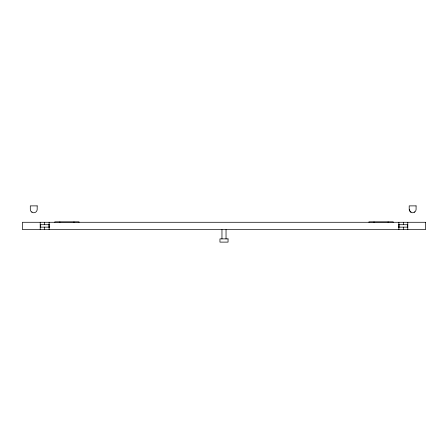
<?xml version="1.0" encoding="UTF-8"?>
<svg xmlns="http://www.w3.org/2000/svg" width="448" height="448" viewBox="0 0 448 448"><rect width="100%" height="100%" fill="white"/><g stroke="black" fill="none" stroke-linecap="round" stroke-linejoin="round"><path stroke-width="0.67" d="M31.718 211.954L32.077 211.954M410.631 211.954L411.096 211.954M414.193 211.954L414.663 211.954M40.214 224.711L49.717 224.711M398.283 224.711L407.786 224.711M40.214 227.136L49.717 227.136M398.283 227.136L407.786 227.136M407.786 222.281L407.786 229.566M407.686 224.711L407.686 227.136M403.334 222.281L403.334 224.711M403.334 227.136L403.334 229.566M398.983 224.711L398.983 227.136M398.882 222.281L398.882 229.566M393.215 222.281L393.215 221.872L368.928 221.872L368.928 222.281M388.114 221.872L388.114 222.281M374.024 221.872L374.024 222.281M226.038 229.566L226.038 238.879M221.962 229.566L221.962 238.879M79.072 222.281L79.072 221.872L54.785 221.872L54.785 222.281M73.976 221.872L73.976 222.281M59.886 221.872L59.886 222.281M49.118 222.281L49.118 229.566M49.017 224.711L49.017 227.136M44.666 222.281L44.666 224.711M44.666 227.136L44.666 229.566M40.314 224.711L40.314 227.136M40.214 222.281L40.214 229.566M410.497 211.473A3.035 3.035 0 0 1 410.015 210.846M409.713 210.112A3.035 3.035 0 0 1 409.612 209.328M37.178 205.884L30.296 205.884L30.296 209.328A3.438 3.438 0 0 0 33.734 212.766A3.438 3.438 0 0 0 37.178 209.328L37.178 205.884M416.086 205.884L409.203 205.884L409.203 209.328A3.438 3.438 0 0 0 412.647 212.766A3.438 3.438 0 0 0 416.086 209.328L416.086 205.884M425.6 222.281L22.4 222.281L22.4 229.566L425.6 229.566L425.6 222.281M228.049 238.879L219.951 238.879L219.951 242.116L228.049 242.116L228.049 238.879"/></g></svg>
